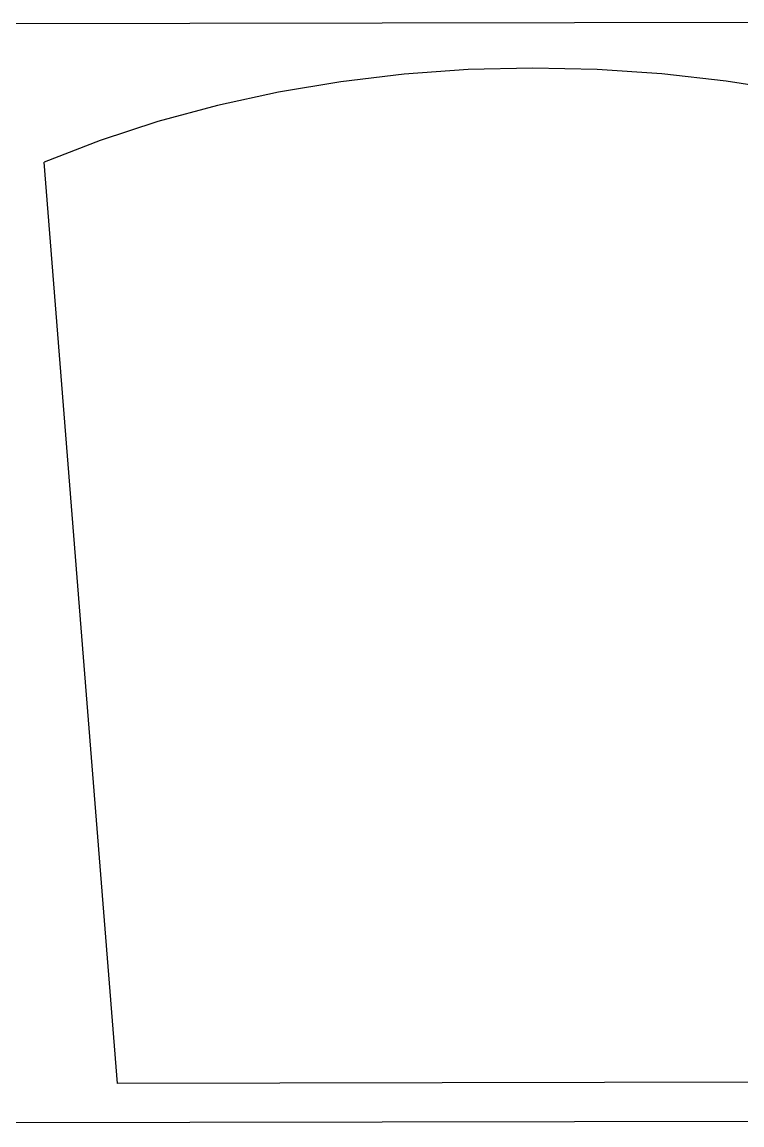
# Model space of a CAD drawing. Extents: x -83 to 83, y -28 to 43.
# Drawn here: x 20.744 to 21.14, y -1.949 to -1.342 of the extents above; entities that cross this region are included whole.
import ezdxf

# ---------------------------------------------------------------- set-up
doc = ezdxf.new("R2010")
doc.units = 0
doc.layers.get('0').update_dxf_attribs({"linetype": 'CONTINUOUS'})

msp = doc.modelspace()

# ---------------------------------------------------------------- linework, layer by layer
for p, q in [((19.96102, -1.34403), (21.18274, -1.34187)), ((20.95383, -1.37058), (20.91901, -1.37471)), ((20.98905, -1.36807), (20.95383, -1.37058)), ((21.02454, -1.36719), (20.98905, -1.36807)), ((21.06017, -1.36794), (21.02454, -1.36719)), ((21.09578, -1.37033), (21.06017, -1.36794)), ((21.13125, -1.37434), (21.09578, -1.37033)), ((20.91901, -1.37471), (20.88474, -1.38045)), ((21.16643, -1.37995), (21.13125, -1.37434)), ((20.88474, -1.38045), (20.85115, -1.38777)), ((20.85115, -1.38777), (20.81837, -1.39665)), ((20.81837, -1.39665), (20.78653, -1.40704)), ((20.78653, -1.40704), (20.75575, -1.41892)), ((20.77746, -1.69158), (20.75575, -1.41892)), ((20.79614, -1.92614), (20.77746, -1.69158)), ((21.3422, -1.92518), (20.79614, -1.92614)), ((20.00871, -1.94902), (24.00822, -1.942))]:
    msp.add_line(p, q)

doc.saveas('drawing.dxf')
